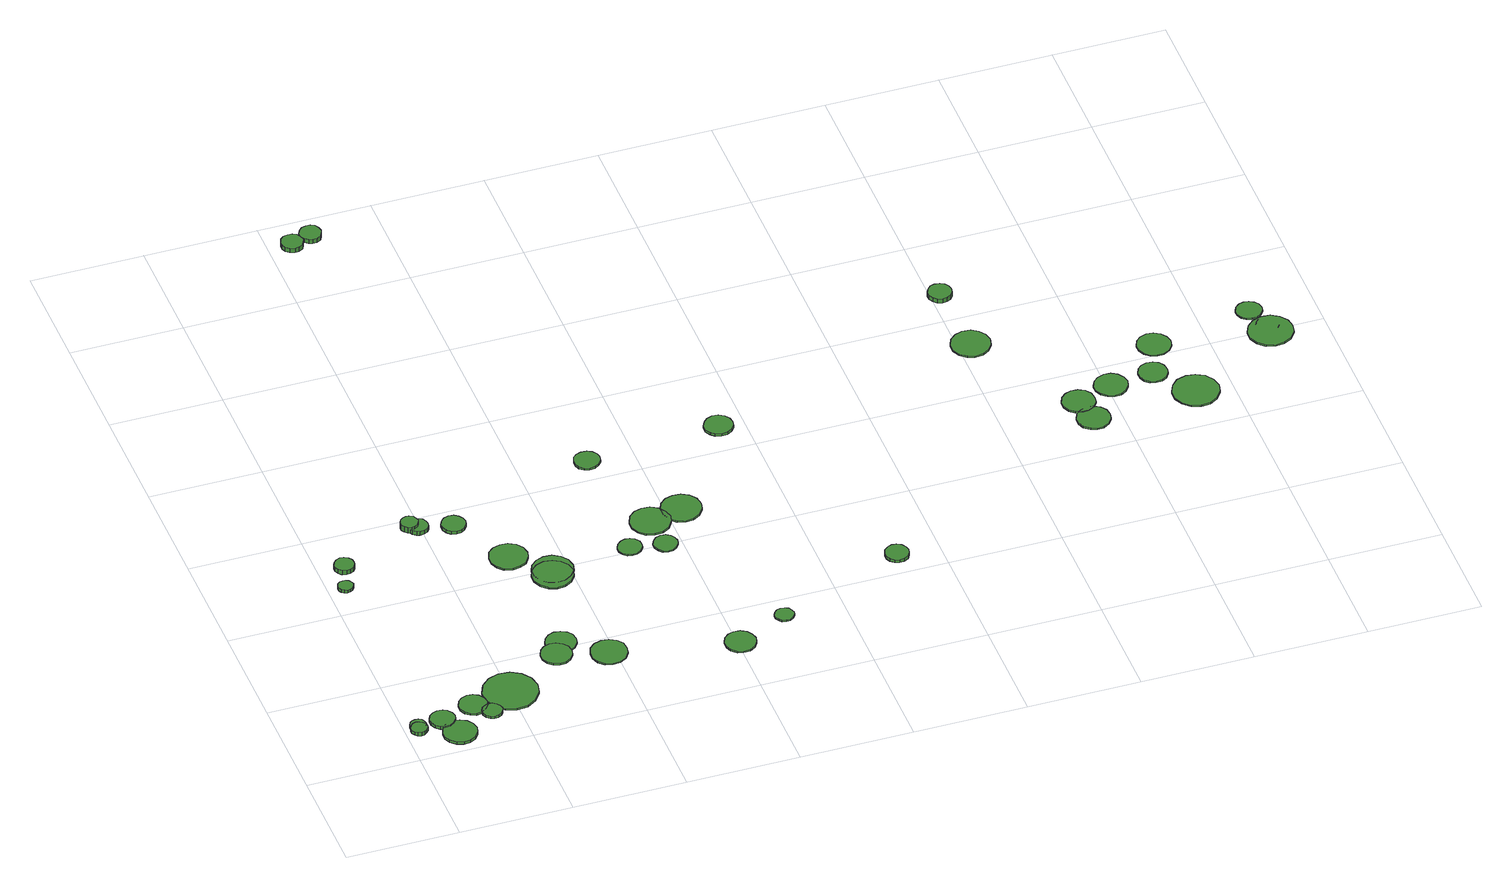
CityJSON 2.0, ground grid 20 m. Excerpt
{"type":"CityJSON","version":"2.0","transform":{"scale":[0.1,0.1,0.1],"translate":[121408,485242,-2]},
"CityObjects":{
"tree1":{"type":"SolitaryVegetationObject","attributes":{"function":"something"},"geometry":[{"type":"MultiSurface","lod":"1","boundaries":[[[0,1,2,3,4,5,6,7,8,9,10,11,12,13,14]],[[15,16,17,18,19,20,21,22,23,24,25,26,27,28,29]],[[0,29,28,1]],[[1,28,27,2]],[[2,27,26,3]],[[3,26,25,4]],[[4,25,24,5]],[[5,24,23,6]],[[6,23,22,7]],[[7,22,21,8]],[[8,21,20,9]],[[9,20,19,10]],[[10,19,18,11]],[[11,18,17,12]],[[12,17,16,13]],[[13,16,15,14]],[[14,15,29,0]]]}]},
"tree2":{"type":"SolitaryVegetationObject","attributes":{"function":"something"},"geometry":[{"type":"MultiSurface","lod":"1","boundaries":[[[30,31,32,33,34,35,36,37,38,39,40,41,42,43,44]],[[45,46,47,48,49,50,51,52,53,54,55,56,57,58,59]],[[30,59,58,31]],[[31,58,57,32]],[[32,57,56,33]],[[33,56,55,34]],[[34,55,54,35]],[[35,54,53,36]],[[36,53,52,37]],[[37,52,51,38]],[[38,51,50,39]],[[39,50,49,40]],[[40,49,48,41]],[[41,48,47,42]],[[42,47,46,43]],[[43,46,45,44]],[[44,45,59,30]]]}]},
"tree3":{"type":"SolitaryVegetationObject","attributes":{"function":"something"},"geometry":[{"type":"MultiSurface","lod":"1","boundaries":[[[60,61,62,63,64,65,66,67,68,69,70,71,72,73,74]],[[75,76,77,78,79,80,81,82,83,84,85,86,87,88,89]],[[60,89,88,61]],[[61,88,87,62]],[[62,87,86,63]],[[63,86,85,64]],[[64,85,84,65]],[[65,84,83,66]],[[66,83,82,67]],[[67,82,81,68]],[[68,81,80,69]],[[69,80,79,70]],[[70,79,78,71]],[[71,78,77,72]],[[72,77,76,73]],[[73,76,75,74]],[[74,75,89,60]]]}]},
"tree4":{"type":"SolitaryVegetationObject","attributes":{"function":"something"},"geometry":[{"type":"MultiSurface","lod":"1","boundaries":[[[90,91,92,93,94,95,96,97,98,99,100,101,102,103,104]],[[105,106,107,108,109,110,111,112,113,114,115,116,117,118,119]],[[90,119,118,91]],[[91,118,117,92]],[[92,117,116,93]],[[93,116,115,94]],[[94,115,114,95]],[[95,114,113,96]],[[96,113,112,97]],[[97,112,111,98]],[[98,111,110,99]],[[99,110,109,100]],[[100,109,108,101]],[[101,108,107,102]],[[102,107,106,103]],[[103,106,105,104]],[[104,105,119,90]]]}]},
"tree5":{"type":"SolitaryVegetationObject","attributes":{"function":"something"},"geometry":[{"type":"MultiSurface","lod":"1","boundaries":[[[120,121,122,123,124,125,126,127,128,129,130,131,132,133,134]],[[135,136,137,138,139,140,141,142,143,144,145,146,147,148,149]],[[120,149,148,121]],[[121,148,147,122]],[[122,147,146,123]],[[123,146,145,124]],[[124,145,144,125]],[[125,144,143,126]],[[126,143,142,127]],[[127,142,141,128]],[[128,141,140,129]],[[129,140,139,130]],[[130,139,138,131]],[[131,138,137,132]],[[132,137,136,133]],[[133,136,135,134]],[[134,135,149,120]]]}]},
"tree6":{"type":"SolitaryVegetationObject","attributes":{"function":"something"},"geometry":[{"type":"MultiSurface","lod":"1","boundaries":[[[150,151,152,153,154,155,156,157,158,159,160,161,162,163,164]],[[165,166,167,168,169,170,171,172,173,174,175,176,177,178,179]],[[150,179,178,151]],[[151,178,177,152]],[[152,177,176,153]],[[153,176,175,154]],[[154,175,174,155]],[[155,174,173,156]],[[156,173,172,157]],[[157,172,171,158]],[[158,171,170,159]],[[159,170,169,160]],[[160,169,168,161]],[[161,168,167,162]],[[162,167,166,163]],[[163,166,165,164]],[[164,165,179,150]]]}]},
"tree7":{"type":"SolitaryVegetationObject","attributes":{"function":"something"},"geometry":[{"type":"MultiSurface","lod":"1","boundaries":[[[180,181,182,183,184,185,186,187,188,189,190,191,192,193,194]],[[195,196,197,198,199,200,201,202,203,204,205,206,207,208,209]],[[180,209,208,181]],[[181,208,207,182]],[[182,207,206,183]],[[183,206,205,184]],[[184,205,204,185]],[[185,204,203,186]],[[186,203,202,187]],[[187,202,201,188]],[[188,201,200,189]],[[189,200,199,190]],[[190,199,198,191]],[[191,198,197,192]],[[192,197,196,193]],[[193,196,195,194]],[[194,195,209,180]]]}]},
"tree8":{"type":"SolitaryVegetationObject","attributes":{"function":"something"},"geometry":[{"type":"MultiSurface","lod":"1","boundaries":[[[210,211,212,213,214,215,216,217,218,219,220,221,222,223,224]],[[225,226,227,228,229,230,231,232,233,234,235,236,237,238,239]],[[210,239,238,211]],[[211,238,237,212]],[[212,237,236,213]],[[213,236,235,214]],[[214,235,234,215]],[[215,234,233,216]],[[216,233,232,217]],[[217,232,231,218]],[[218,231,230,219]],[[219,230,229,220]],[[220,229,228,221]],[[221,228,227,222]],[[222,227,226,223]],[[223,226,225,224]],[[224,225,239,210]]]}]},
"tree9":{"type":"SolitaryVegetationObject","attributes":{"function":"something"},"geometry":[{"type":"MultiSurface","lod":"1","boundaries":[[[240,241,242,243,244,245,246,247,248,249,250,251,252,253,254]],[[255,256,257,258,259,260,261,262,263,264,265,266,267,268,269]],[[240,269,268,241]],[[241,268,267,242]],[[242,267,266,243]],[[243,266,265,244]],[[244,265,264,245]],[[245,264,263,246]],[[246,263,262,247]],[[247,262,261,248]],[[248,261,260,249]],[[249,260,259,250]],[[250,259,258,251]],[[251,258,257,252]],[[252,257,256,253]],[[253,256,255,254]],[[254,255,269,240]]]}]},
"tree10":{"type":"SolitaryVegetationObject","attributes":{"function":"something"},"geometry":[{"type":"MultiSurface","lod":"1","boundaries":[[[270,271,272,273,274,275,276,277,278,279,280,281,282,283,284]],[[285,286,287,288,289,290,291,292,293,294,295,296,297,298,299]],[[270,299,298,271]],[[271,298,297,272]],[[272,297,296,273]],[[273,296,295,274]],[[274,295,294,275]],[[275,294,293,276]],[[276,293,292,277]],[[277,292,291,278]],[[278,291,290,279]],[[279,290,289,280]],[[280,289,288,281]],[[281,288,287,282]],[[282,287,286,283]],[[283,286,285,284]],[[284,285,299,270]]]}]},
"tree11":{"type":"SolitaryVegetationObject","attributes":{"function":"something"},"geometry":[{"type":"MultiSurface","lod":"1","boundaries":[[[300,301,302,303,304,305,306,307,308,309,310,311,312,313,314]],[[315,316,317,318,319,320,321,322,323,324,325,326,327,328,329]],[[300,329,328,301]],[[301,328,327,302]],[[302,327,326,303]],[[303,326,325,304]],[[304,325,324,305]],[[305,324,323,306]],[[306,323,322,307]],[[307,322,321,308]],[[308,321,320,309]],[[309,320,319,310]],[[310,319,318,311]],[[311,318,317,312]],[[312,317,316,313]],[[313,316,315,314]],[[314,315,329,300]]]}]},
"tree12":{"type":"SolitaryVegetationObject","attributes":{"function":"something"},"geometry":[{"type":"MultiSurface","lod":"1","boundaries":[[[330,331,332,333,334,335,336,337,338,339,340,341,342,343,344]],[[345,346,347,348,349,350,351,352,353,354,355,356,357,358,359]],[[330,359,358,331]],[[331,358,357,332]],[[332,357,356,333]],[[333,356,355,334]],[[334,355,354,335]],[[335,354,353,336]],[[336,353,352,337]],[[337,352,351,338]],[[338,351,350,339]],[[339,350,349,340]],[[340,349,348,341]],[[341,348,347,342]],[[342,347,346,343]],[[343,346,345,344]],[[344,345,359,330]]]}]},
"tree13":{"type":"SolitaryVegetationObject","attributes":{"function":"something"},"geometry":[{"type":"MultiSurface","lod":"1","boundaries":[[[360,361,362,363,364,365,366,367,368,369,370,371,372,373,374]],[[375,376,377,378,379,380,381,382,383,384,385,386,387,388,389]],[[360,389,388,361]],[[361,388,387,362]],[[362,387,386,363]],[[363,386,385,364]],[[364,385,384,365]],[[365,384,383,366]],[[366,383,382,367]],[[367,382,381,368]],[[368,381,380,369]],[[369,380,379,370]],[[370,379,378,371]],[[371,378,377,372]],[[372,377,376,373]],[[373,376,375,374]],[[374,375,389,360]]]}]},
"tree14":{"type":"SolitaryVegetationObject","attributes":{"function":"something"},"geometry":[{"type":"MultiSurface","lod":"1","boundaries":[[[390,391,392,393,394,395,396,397,398,399,400,401,402,403,404]],[[405,406,407,408,409,410,411,412,413,414,415,416,417,418,419]],[[390,419,418,391]],[[391,418,417,392]],[[392,417,416,393]],[[393,416,415,394]],[[394,415,414,395]],[[395,414,413,396]],[[396,413,412,397]],[[397,412,411,398]],[[398,411,410,399]],[[399,410,409,400]],[[400,409,408,401]],[[401,408,407,402]],[[402,407,406,403]],[[403,406,405,404]],[[404,405,419,390]]]}]},
"tree15":{"type":"SolitaryVegetationObject","attributes":{"function":"something"},"geometry":[{"type":"MultiSurface","lod":"1","boundaries":[[[420,421,422,423,424,425,426,427,428,429,430,431,432,433,434]],[[435,436,437,438,439,440,441,442,443,444,445,446,447,448,449]],[[420,449,448,421]],[[421,448,447,422]],[[422,447,446,423]],[[423,446,445,424]],[[424,445,444,425]],[[425,444,443,426]],[[426,443,442,427]],[[427,442,441,428]],[[428,441,440,429]],[[429,440,439,430]],[[430,439,438,431]],[[431,438,437,432]],[[432,437,436,433]],[[433,436,435,434]],[[434,435,449,420]]]}]},
"tree16":{"type":"SolitaryVegetationObject","attributes":{"function":"something"},"geometry":[{"type":"MultiSurface","lod":"1","boundaries":[[[450,451,452,453,454,455,456,457,458,459,460,461,462,463,464]],[[465,466,467,468,469,470,471,472,473,474,475,476,477,478,479]],[[450,479,478,451]],[[451,478,477,452]],[[452,477,476,453]],[[453,476,475,454]],[[454,475,474,455]],[[455,474,473,456]],[[456,473,472,457]],[[457,472,471,458]],[[458,471,470,459]],[[459,470,469,460]],[[460,469,468,461]],[[461,468,467,462]],[[462,467,466,463]],[[463,466,465,464]],[[464,465,479,450]]]}]},
"tree17":{"type":"SolitaryVegetationObject","attributes":{"function":"something"},"geometry":[{"type":"MultiSurface","lod":"1","boundaries":[[[480,481,482,483,484,485,486,487,488,489,490,491,492,493,494]],[[495,496,497,498,499,500,501,502,503,504,505,506,507,508,509]],[[480,509,508,481]],[[481,508,507,482]],[[482,507,506,483]],[[483,506,505,484]],[[484,505,504,485]],[[485,504,503,486]],[[486,503,502,487]],[[487,502,501,488]],[[488,501,500,489]],[[489,500,499,490]],[[490,499,498,491]],[[491,498,497,492]],[[492,497,496,493]],[[493,496,495,494]],[[494,495,509,480]]]}]},
"tree18":{"type":"SolitaryVegetationObject","attributes":{"function":"something"},"geometry":[{"type":"MultiSurface","lod":"1","boundaries":[[[510,511,512,513,514,515,516,517,518,519,520,521,522,523,524]],[[525,526,527,528,529,530,531,532,533,534,535,536,537,538,539]],[[510,539,538,511]],[[511,538,537,512]],[[512,537,536,513]],[[513,536,535,514]],[[514,535,534,515]],[[515,534,533,516]],[[516,533,532,517]],[[517,532,531,518]],[[518,531,530,519]],[[519,530,529,520]],[[520,529,528,521]],[[521,528,527,522]],[[522,527,526,523]],[[523,526,525,524]],[[524,525,539,510]]]}]},
"tree19":{"type":"SolitaryVegetationObject","attributes":{"function":"something"},"geometry":[{"type":"MultiSurface","lod":"1","boundaries":[[[540,541,542,543,544,545,546,547,548,549,550,551,552,553,554]],[[555,556,557,558,559,560,561,562,563,564,565,566,567,568,569]],[[540,569,568,541]],[[541,568,567,542]],[[542,567,566,543]],[[543,566,565,544]],[[544,565,564,545]],[[545,564,563,546]],[[546,563,562,547]],[[547,562,561,548]],[[548,561,560,549]],[[549,560,559,550]],[[550,559,558,551]],[[551,558,557,552]],[[552,557,556,553]],[[553,556,555,554]],[[554,555,569,540]]]}]},
"tree20":{"type":"SolitaryVegetationObject","attributes":{"function":"something"},"geometry":[{"type":"MultiSurface","lod":"1","boundaries":[[[570,571,572,573,574,575,576,577,578,579,580,581,582,583,584]],[[585,586,587,588,589,590,591,592,593,594,595,596,597,598,599]],[[570,599,598,571]],[[571,598,597,572]],[[572,597,596,573]],[[573,596,595,574]],[[574,595,594,575]],[[575,594,593,576]],[[576,593,592,577]],[[577,592,591,578]],[[578,591,590,579]],[[579,590,589,580]],[[580,589,588,581]],[[581,588,587,582]],[[582,587,586,583]],[[583,586,585,584]],[[584,585,599,570]]]}]},
"tree21":{"type":"SolitaryVegetationObject","attributes":{"function":"something"},"geometry":[{"type":"MultiSurface","lod":"1","boundaries":[[[600,601,602,603,604,605,606,607,608,609,610,611,612,613,614]],[[615,616,617,618,619,620,621,622,623,624,625,626,627,628,629]],[[600,629,628,601]],[[601,628,627,602]],[[602,627,626,603]],[[603,626,625,604]],[[604,625,624,605]],[[605,624,623,606]],[[606,623,622,607]],[[607,622,621,608]],[[608,621,620,609]],[[609,620,619,610]],[[610,619,618,611]],[[611,618,617,612]],[[612,617,616,613]],[[613,616,615,614]],[[614,615,629,600]]]}]},
"tree22":{"type":"SolitaryVegetationObject","attributes":{"function":"something"},"geometry":[{"type":"MultiSurface","lod":"1","boundaries":[[[630,631,632,633,634,635,636,637,571,638,639,640,641,642,643]],[[644,645,646,647,648,649,598,650,651,652,653,654,655,656,657]],[[630,657,656,631]],[[631,656,655,632]],[[632,655,654,633]],[[633,654,653,634]],[[634,653,652,635]],[[635,652,651,636]],[[636,651,650,637]],[[637,650,598,571]],[[571,598,649,638]],[[638,649,648,639]],[[639,648,647,640]],[[640,647,646,641]],[[641,646,645,642]],[[642,645,644,643]],[[643,644,657,630]]]}]},
"tree23":{"type":"SolitaryVegetationObject","attributes":{"function":"something"},"geometry":[{"type":"MultiSurface","lod":"1","boundaries":[[[658,659,660,661,662,663,664,665,666,667,668,669,670,671,672]],[[673,674,675,676,677,678,679,680,681,682,683,684,685,686,687]],[[658,687,686,659]],[[659,686,685,660]],[[660,685,684,661]],[[661,684,683,662]],[[662,683,682,663]],[[663,682,681,664]],[[664,681,680,665]],[[665,680,679,666]],[[666,679,678,667]],[[667,678,677,668]],[[668,677,676,669]],[[669,676,675,670]],[[670,675,674,671]],[[671,674,673,672]],[[672,673,687,658]]]}]},
"tree24":{"type":"SolitaryVegetationObject","attributes":{"function":"something"},"geometry":[{"type":"MultiSurface","lod":"1","boundaries":[[[688,689,690,691,692,693,694,695,696,697,698,699,700,701,702]],[[703,704,705,706,707,708,709,710,711,712,713,714,715,716,717]],[[688,717,716,689]],[[689,716,715,690]],[[690,715,714,691]],[[691,714,713,692]],[[692,713,712,693]],[[693,712,711,694]],[[694,711,710,695]],[[695,710,709,696]],[[696,709,708,697]],[[697,708,707,698]],[[698,707,706,699]],[[699,706,705,700]],[[700,705,704,701]],[[701,704,703,702]],[[702,703,717,688]]]}]},
"tree25":{"type":"SolitaryVegetationObject","attributes":{"function":"something"},"geometry":[{"type":"MultiSurface","lod":"1","boundaries":[[[718,719,720,721,722,723,724,725,726,727,728,729,730,731,732]],[[733,734,735,736,737,738,739,740,741,742,743,744,745,746,747]],[[718,747,746,719]],[[719,746,745,720]],[[720,745,744,721]],[[721,744,743,722]],[[722,743,742,723]],[[723,742,741,724]],[[724,741,740,725]],[[725,740,739,726]],[[726,739,738,727]],[[727,738,737,728]],[[728,737,736,729]],[[729,736,735,730]],[[730,735,734,731]],[[731,734,733,732]],[[732,733,747,718]]]}]},
"tree26":{"type":"SolitaryVegetationObject","attributes":{"function":"something"},"geometry":[{"type":"MultiSurface","lod":"1","boundaries":[[[748,749,750,751,752,753,754,755,756,757,758,759,760,761,762]],[[763,764,765,766,767,768,769,770,771,772,773,774,775,776,777]],[[748,777,776,749]],[[749,776,775,750]],[[750,775,774,751]],[[751,774,773,752]],[[752,773,772,753]],[[753,772,771,754]],[[754,771,770,755]],[[755,770,769,756]],[[756,769,768,757]],[[757,768,767,758]],[[758,767,766,759]],[[759,766,765,760]],[[760,765,764,761]],[[761,764,763,762]],[[762,763,777,748]]]}]},
"tree27":{"type":"SolitaryVegetationObject","attributes":{"function":"something"},"geometry":[{"type":"MultiSurface","lod":"1","boundaries":[[[778,779,780,781,782,783,784,785,786,787,788,789,790,791,792]],[[793,794,795,796,797,798,799,800,801,802,803,804,805,806,807]],[[778,807,806,779]],[[779,806,805,780]],[[780,805,804,781]],[[781,804,803,782]],[[782,803,802,783]],[[783,802,801,784]],[[784,801,800,785]],[[785,800,799,786]],[[786,799,798,787]],[[787,798,797,788]],[[788,797,796,789]],[[789,796,795,790]],[[790,795,794,791]],[[791,794,793,792]],[[792,793,807,778]]]}]},
"tree28":{"type":"SolitaryVegetationObject","attributes":{"function":"something"},"geometry":[{"type":"MultiSurface","lod":"1","boundaries":[[[808,809,810,811,812,813,814,815,816,817,818,819,820,821,822]],[[823,824,825,826,827,828,829,830,831,832,833,834,835,836,837]],[[808,837,836,809]],[[809,836,835,810]],[[810,835,834,811]],[[811,834,833,812]],[[812,833,832,813]],[[813,832,831,814]],[[814,831,830,815]],[[815,830,829,816]],[[816,829,828,817]],[[817,828,827,818]],[[818,827,826,819]],[[819,826,825,820]],[[820,825,824,821]],[[821,824,823,822]],[[822,823,837,808]]]}]},
"tree29":{"type":"SolitaryVegetationObject","attributes":{"function":"something"},"geometry":[{"type":"MultiSurface","lod":"1","boundaries":[[[838,839,840,841,842,843,844,845,846,847,848,849,850,851,852]],[[853,854,855,856,857,858,859,860,861,862,863,864,865,866,867]],[[838,867,866,839]],[[839,866,865,840]],[[840,865,864,841]],[[841,864,863,842]],[[842,863,862,843]],[[843,862,861,844]],[[844,861,860,845]],[[845,860,859,846]],[[846,859,858,847]],[[847,858,857,848]],[[848,857,856,849]],[[849,856,855,850]],[[850,855,854,851]],[[851,854,853,852]],[[852,853,867,838]]]}]},
"tree30":{"type":"SolitaryVegetationObject","attributes":{"function":"something"},"geometry":[{"type":"MultiSurface","lod":"1","boundaries":[[[868,869,870,871,872,873,874,875,876,877,878,879,880,881,882]],[[883,884,885,886,887,888,889,890,891,892,893,894,895,896,897]],[[868,897,896,869]],[[869,896,895,870]],[[870,895,894,871]],[[871,894,893,872]],[[872,893,892,873]],[[873,892,891,874]],[[874,891,890,875]],[[875,890,889,876]],[[876,889,888,877]],[[877,888,887,878]],[[878,887,886,879]],[[879,886,885,880]],[[880,885,884,881]],[[881,884,883,882]],[[882,883,897,868]]]}]},
"tree31":{"type":"SolitaryVegetationObject","attributes":{"function":"something"},"geometry":[{"type":"MultiSurface","lod":"1","boundaries":[[[898,899,900,901,902,903,904,905,906,907,908,909,910,911,912]],[[913,914,915,916,917,918,919,920,921,922,923,924,925,926,927]],[[898,927,926,899]],[[899,926,925,900]],[[900,925,924,901]],[[901,924,923,902]],[[902,923,922,903]],[[903,922,921,904]],[[904,921,920,905]],[[905,920,919,906]],[[906,919,918,907]],[[907,918,917,908]],[[908,917,916,909]],[[909,916,915,910]],[[910,915,914,911]],[[911,914,913,912]],[[912,913,927,898]]]}]},
"tree32":{"type":"SolitaryVegetationObject","attributes":{"function":"something"},"geometry":[{"type":"MultiSurface","lod":"1","boundaries":[[[928,929,930,931,932,933,934,935,936,937,938,939,940,941,942]],[[943,944,945,946,947,948,949,950,951,952,953,954,955,956,957]],[[928,957,956,929]],[[929,956,955,930]],[[930,955,954,931]],[[931,954,953,932]],[[932,953,952,933]],[[933,952,951,934]],[[934,951,950,935]],[[935,950,949,936]],[[936,949,948,937]],[[937,948,947,938]],[[938,947,946,939]],[[939,946,945,940]],[[940,945,944,941]],[[941,944,943,942]],[[942,943,957,928]]]}]},
"tree33":{"type":"SolitaryVegetationObject","attributes":{"function":"something"},"geometry":[{"type":"MultiSurface","lod":"1","boundaries":[[[958,959,960,961,962,963,964,965,966,967,968,969,970,971,972]],[[973,974,975,976,977,978,979,980,981,982,983,984,985,986,987]],[[958,987,986,959]],[[959,986,985,960]],[[960,985,984,961]],[[961,984,983,962]],[[962,983,982,963]],[[963,982,981,964]],[[964,981,980,965]],[[965,980,979,966]],[[966,979,978,967]],[[967,978,977,968]],[[968,977,976,969]],[[969,976,975,970]],[[970,975,974,971]],[[971,974,973,972]],[[972,973,987,958]]]}]},
"tree34":{"type":"SolitaryVegetationObject","attributes":{"function":"something"},"geometry":[{"type":"MultiSurface","lod":"1","boundaries":[[[988,989,990,991,992,993,994,995,996,997,998,999,1000,1001,1002]],[[1003,1004,1005,1006,1007,1008,1009,1010,1011,1012,1013,1014,1015,1016,1017]],[[988,1017,1016,989]],[[989,1016,1015,990]],[[990,1015,1014,991]],[[991,1014,1013,992]],[[992,1013,1012,993]],[[993,1012,1011,994]],[[994,1011,1010,995]],[[995,1010,1009,996]],[[996,1009,1008,997]],[[997,1008,1007,998]],[[998,1007,1006,999]],[[999,1006,1005,1000]],[[1000,1005,1004,1001]],[[1001,1004,1003,1002]],[[1002,1003,1017,988]]]}]},
"tree35":{"type":"SolitaryVegetationObject","attributes":{"function":"something"},"geometry":[{"type":"MultiSurface","lod":"1","boundaries":[[[1018,1019,1020,1021,1022,1023,1024,1025,1026,1027,1028,1029,1030,1031,1032]],[[1033,1034,1035,1036,1037,1038,1039,1040,1041,1042,1043,1044,1045,1046,1047]],[[1018,1047,1046,1019]],[[1019,1046,1045,1020]],[[1020,1045,1044,1021]],[[1021,1044,1043,1022]],[[1022,1043,1042,1023]],[[1023,1042,1041,1024]],[[1024,1041,1040,1025]],[[1025,1040,1039,1026]],[[1026,1039,1038,1027]],[[1027,1038,1037,1028]],[[1028,1037,1036,1029]],[[1029,1036,1035,1030]],[[1030,1035,1034,1031]],[[1031,1034,1033,1032]],[[1032,1033,1047,1018]]]}]},
"tree36":{"type":"SolitaryVegetationObject","attributes":{"function":"something"},"geometry":[{"type":"MultiSurface","lod":"1","boundaries":[[[1048,1049,1050,1051,1052,1053,1054,1055,1056,1057,1058,1059,1060,1061,1062]],[[1063,1064,1065,1066,1067,1068,1069,1070,1071,1072,1073,1074,1075,1076,1077]],[[1048,1077,1076,1049]],[[1049,1076,1075,1050]],[[1050,1075,1074,1051]],[[1051,1074,1073,1052]],[[1052,1073,1072,1053]],[[1053,1072,1071,1054]],[[1054,1071,1070,1055]],[[1055,1070,1069,1056]],[[1056,1069,1068,1057]],[[1057,1068,1067,1058]],[[1058,1067,1066,1059]],[[1059,1066,1065,1060]],[[1060,1065,1064,1061]],[[1061,1064,1063,1062]],[[1062,1063,1077,1048]]]}]},
"tree37":{"type":"SolitaryVegetationObject","attributes":{"function":"something"},"geometry":[{"type":"MultiSurface","lod":"1","boundaries":[[[1078,1079,1080,1081,1082,1083,1084,1085,1086,1087,1088,1089,1090,1091,1092]],[[1093,1094,1095,1096,1097,1098,1099,1100,1101,1102,1103,1104,1105,1106,1107]],[[1078,1107,1106,1079]],[[1079,1106,1105,1080]],[[1080,1105,1104,1081]],[[1081,1104,1103,1082]],[[1082,1103,1102,1083]],[[1083,1102,1101,1084]],[[1084,1101,1100,1085]],[[1085,1100,1099,1086]],[[1086,1099,1098,1087]],[[1087,1098,1097,1088]],[[1088,1097,1096,1089]],[[1089,1096,1095,1090]],[[1090,1095,1094,1091]],[[1091,1094,1093,1092]],[[1092,1093,1107,1078]]]}]},
"tree38":{"type":"SolitaryVegetationObject","attributes":{"function":"something"},"geometry":[{"type":"MultiSurface","lod":"1","boundaries":[[[1108,1109,1110,1111,1112,1113,1114,1115,1116,1117,1118,1119,1120,1121,1122]],[[1123,1124,1125,1126,1127,1128,1129,1130,1131,1132,1133,1134,1135,1136,1137]],[[1108,1137,1136,1109]],[[1109,1136,1135,1110]],[[1110,1135,1134,1111]],[[1111,1134,1133,1112]],[[1112,1133,1132,1113]],[[1113,1132,1131,1114]],[[1114,1131,1130,1115]],[[1115,1130,1129,1116]],[[1116,1129,1128,1117]],[[1117,1128,1127,1118]],[[1118,1127,1126,1119]],[[1119,1126,1125,1120]],[[1120,1125,1124,1121]],[[1121,1124,1123,1122]],[[1122,1123,1137,1108]]]}]},
"tree39":{"type":"SolitaryVegetationObject","attributes":{"function":"something"},"geometry":[{"type":"MultiSurface","lod":"1","boundaries":[[[1138,1139,1140,1141,1142,1143,1144,1145,1146,1147,1148,1149,1150,1151,1152]],[[1153,1154,1155,1156,1157,1158,1159,1160,1161,1162,1163,1164,1165,1166,1167]],[[1138,1167,1166,1139]],[[1139,1166,1165,1140]],[[1140,1165,1164,1141]],[[1141,1164,1163,1142]],[[1142,1163,1162,1143]],[[1143,1162,1161,1144]],[[1144,1161,1160,1145]],[[1145,1160,1159,1146]],[[1146,1159,1158,1147]],[[1147,1158,1157,1148]],[[1148,1157,1156,1149]],[[1149,1156,1155,1150]],[[1150,1155,1154,1151]],[[1151,1154,1153,1152]],[[1152,1153,1167,1138]]]}]},
"tree40":{"type":"SolitaryVegetationObject","attributes":{"function":"something"},"geometry":[{"type":"MultiSurface","lod":"1","boundaries":[[[1168,1169,1170,1171,1172,1173,1174,1175,1176,1177,1178,1179,1180,1181,1182]],[[1183,1184,1185,1186,1187,1188,1189,1190,1191,1192,1193,1194,1195,1196,1197]],[[1168,1197,1196,1169]],[[1169,1196,1195,1170]],[[1170,1195,1194,1171]],[[1171,1194,1193,1172]],[[1172,1193,1192,1173]],[[1173,1192,1191,1174]],[[1174,1191,1190,1175]],[[1175,1190,1189,1176]],[[1176,1189,1188,1177]],[[1177,1188,1187,1178]],[[1178,1187,1186,1179]],[[1179,1186,1185,1180]],[[1180,1185,1184,1181]],[[1181,1184,1183,1182]],[[1182,1183,1197,1168]]]}]}
},
"vertices":[
[35,62,19],[34,68,19],[30,73,19],[25,76,19],[19,77,19],[13,75,19],[9,71,19],[6,66,19],[6,59,19],[9,54,19],[13,50,19],[19,48,19],[25,49,19],[30,52,19],[34,57,19],[34,57,12],[30,52,12],[25,49,12],[19,48,12],[13,50,12],[9,54,12],[6,59,12],[6,66,12],[9,71,12],[13,75,12],[19,77,12],[25,76,12],[30,73,12],[34,68,12],[35,62,12],
[35,71,18],[34,77,18],[31,82,18],[26,85,18],[20,85,18],[14,84,18],[10,80,18],[7,74,18],[7,68,18],[10,63,18],[14,59,18],[20,57,18],[26,58,18],[31,61,18],[34,66,18],[34,66,12],[31,61,12],[26,58,12],[20,57,12],[14,59,12],[10,63,12],[7,68,12],[7,74,12],[10,80,12],[14,84,12],[20,85,12],[26,85,12],[31,82,12],[34,77,12],[35,71,12],
[87,73,18],[85,82,18],[79,90,18],[72,94,18],[62,95,18],[54,92,18],[47,86,18],[43,78,18],[43,69,18],[47,60,18],[54,54,18],[62,51,18],[72,52,18],[79,57,18],[85,64,18],[85,64,12],[79,57,12],[72,52,12],[62,51,12],[54,54,12],[47,60,12],[43,69,12],[43,78,12],[47,86,12],[54,92,12],[62,95,12],[72,94,12],[79,90,12],[85,82,12],[87,73,12],
[112,33,17],[109,45,17],[102,55,17],[91,61,17],[79,63,17],[67,59,17],[58,51,17],[53,39,17],[53,27,17],[58,16,17],[67,8,17],[79,4,17],[91,5,17],[102,11,17],[109,21,17],[109,21,12],[102,11,12],[91,5,12],[79,4,12],[67,8,12],[58,16,12],[53,27,12],[53,39,12],[58,51,12],[67,59,12],[79,63,12],[91,61,12],[102,55,12],[109,45,12],[112,33,12],
[151,95,15],[149,105,15],[143,114,15],[134,119,15],[124,120,15],[114,117,15],[106,110,15],[102,100,15],[102,90,15],[106,80,15],[114,74,15],[124,70,15],[134,71,15],[143,77,15],[149,85,15],[149,85,11],[143,77,11],[134,71,11],[124,70,11],[114,74,11],[106,80,11],[102,90,11],[102,100,11],[106,110,11],[114,117,11],[124,120,11],[134,119,11],[143,114,11],[149,105,11],[151,95,11],
[41,455,18],[39,461,18],[36,465,18],[31,468,18],[26,468,18],[21,467,18],[16,463,18],[14,458,18],[14,452,18],[16,447,18],[21,444,18],[26,442,18],[31,443,18],[36,445,18],[39,450,18],[39,450,12],[36,445,12],[31,443,12],[26,442,12],[21,444,12],[16,447,12],[14,452,12],[14,458,12],[16,463,12],[21,467,12],[26,468,12],[31,468,12],[36,465,12],[39,461,12],[41,455,12],
[169,69,16],[167,76,16],[163,82,16],[157,86,16],[149,87,16],[143,84,16],[137,80,16],[134,73,16],[134,66,16],[137,59,16],[143,54,16],[149,52,16],[157,53,16],[163,56,16],[167,62,16],[167,62,11],[163,56,11],[157,53,11],[149,52,11],[143,54,11],[137,59,11],[134,66,11],[134,73,11],[137,80,11],[143,84,11],[149,87,11],[157,86,11],[163,82,11],[167,76,11],[169,69,11],
[59,505,21],[58,512,21],[54,518,21],[47,522,21],[40,523,21],[33,520,21],[28,515,21],[25,509,21],[25,502,21],[28,495,21],[33,490,21],[40,488,21],[47,489,21],[54,492,21],[58,498,21],[58,498,12],[54,492,12],[47,489,12],[40,488,12],[33,490,12],[28,495,12],[25,502,12],[25,509,12],[28,515,12],[33,520,12],[40,523,12],[47,522,12],[54,518,12],[58,512,12],[59,505,12],
[245,109,14],[241,129,14],[229,145,14],[212,155,14],[192,157,14],[173,151,14],[158,137,14],[150,119,14],[150,99,14],[158,81,14],[173,67,14],[192,61,14],[212,63,14],[229,73,14],[241,90,14],[241,90,11],[229,73,11],[212,63,11],[192,61,11],[173,67,11],[158,81,11],[150,99,11],[150,119,11],[158,137,11],[173,151,11],[192,157,11],[212,155,11],[229,145,11],[241,129,11],[245,109,11],
[195,571,24],[193,577,24],[190,582,24],[184,586,24],[178,586,24],[172,584,24],[167,580,24],[164,574,24],[164,568,24],[167,562,24],[172,558,24],[178,556,24],[184,556,24],[190,560,24],[193,565,24],[193,565,12],[190,560,12],[184,556,12],[178,556,12],[172,558,12],[167,562,12],[164,568,12],[164,574,12],[167,580,12],[172,584,12],[178,586,12],[184,586,12],[190,582,12],[193,577,12],[195,571,12],
[329,179,12],[327,190,12],[320,199,12],[310,205,12],[299,206,12],[288,202,12],[280,195,12],[275,184,12],[275,173,12],[280,162,12],[288,155,12],[299,151,12],[310,152,12],[320,158,12],[327,167,12],[327,167,9],[320,158,9],[310,152,9],[299,151,9],[288,155,9],[280,162,9],[275,173,9],[275,184,9],[280,195,9],[288,202,9],[299,206,9],[310,205,9],[320,199,9],[327,190,9],[329,179,9],
[209,562,20],[208,569,20],[204,575,20],[197,578,20],[190,579,20],[184,577,20],[178,572,20],[175,566,20],[175,558,20],[178,552,20],[184,547,20],[190,545,20],[197,546,20],[204,549,20],[208,555,20],[208,555,12],[204,549,12],[197,546,12],[190,545,12],[184,547,12],[178,552,12],[175,558,12],[175,566,12],[178,572,12],[184,577,12],[190,579,12],[197,578,12],[204,575,12],[208,569,12],[209,562,12],
[347,207,10],[345,219,10],[338,228,10],[328,233,10],[317,235,10],[306,231,10],[298,223,10],[293,213,10],[293,202,10],[298,191,10],[306,183,10],[317,180,10],[328,181,10],[338,187,10],[345,196,10],[345,196,7],[338,187,7],[328,181,7],[317,180,7],[306,183,7],[298,191,7],[293,202,7],[293,213,7],[298,223,7],[306,231,7],[317,235,7],[328,233,7],[338,228,7],[345,219,7],[347,207,7],
[271,549,18],[269,558,18],[264,565,18],[257,570,18],[248,571,18],[239,568,18],[233,562,18],[229,554,18],[229,545,18],[233,537,18],[239,531,18],[248,528,18],[257,529,18],[264,534,18],[269,541,18],[269,541,12],[264,534,12],[257,529,12],[248,528,12],[239,531,12],[233,537,12],[229,545,12],[229,554,12],[233,562,12],[239,568,12],[248,571,12],[257,570,12],[264,565,12],[269,558,12],[271,549,12],
[418,155,12],[416,168,12],[408,178,12],[396,185,12],[383,186,12],[370,182,12],[360,173,12],[355,161,12],[355,148,12],[360,136,12],[370,127,12],[383,123,12],[396,124,12],[408,131,12],[416,142,12],[416,142,9],[408,131,9],[396,124,9],[383,123,9],[370,127,9],[360,136,9],[355,148,9],[355,161,9],[360,173,9],[370,182,9],[383,186,9],[396,185,9],[408,178,9],[416,168,9],[418,155,9],
[343,443,14],[340,457,14],[332,468,14],[319,475,14],[306,476,14],[292,472,14],[282,463,14],[277,450,14],[277,436,14],[282,424,14],[292,414,14],[306,410,14],[319,412,14],[332,418,14],[340,430,14],[340,430,11],[332,418,11],[319,412,11],[306,410,11],[292,414,11],[282,424,11],[277,436,11],[277,450,11],[282,463,11],[292,472,11],[306,476,11],[319,475,11],[332,468,11],[340,457,11],[343,443,11],
[400,376,13],[397,391,13],[388,403,13],[375,410,13],[360,412,13],[346,407,13],[335,397,13],[329,384,13],[329,369,13],[335,355,13],[346,345,13],[360,340,13],[375,342,13],[388,349,13],[397,362,13],[397,362,10],[388,349,10],[375,342,10],[360,340,10],[346,345,10],[335,355,10],[329,369,10],[329,384,10],[335,397,10],[346,407,10],[360,412,10],[375,410,10],[388,403,10],[397,391,10],[400,376,10],
[404,388,13],[401,403,13],[392,415,13],[379,423,13],[364,424,13],[350,419,13],[339,409,13],[333,396,13],[333,381,13],[339,367,13],[350,357,13],[364,353,13],[379,354,13],[392,362,13],[401,374,13],[401,374,10],[392,362,10],[379,354,10],[364,353,10],[350,357,10],[339,367,10],[333,381,10],[333,396,10],[339,409,10],[350,419,10],[364,424,10],[379,423,10],[392,415,10],[401,403,10],[404,388,10],
[530,402,13],[529,410,13],[523,418,13],[516,422,13],[507,423,13],[499,420,13],[492,414,13],[488,406,13],[488,397,13],[492,389,13],[499,383,13],[507,381,13],[516,382,13],[523,386,13],[529,393,13],[529,393,10],[523,386,10],[516,382,10],[507,381,10],[499,383,10],[492,389,10],[488,397,10],[488,406,10],[492,414,10],[499,420,10],[507,423,10],[516,422,10],[523,418,10],[529,410,10],[530,402,10],
[256,1329,24],[254,1337,24],[250,1344,24],[243,1348,24],[235,1348,24],[227,1346,24],[221,1341,24],[218,1333,24],[218,1325,24],[221,1318,24],[227,1313,24],[235,1310,24],[243,1311,24],[250,1315,24],[254,1322,24],[254,1322,15],[250,1315,15],[243,1311,15],[235,1310,15],[227,1313,15],[221,1318,15],[218,1325,15],[218,1333,15],[221,1341,15],[227,1346,15],[235,1348,15],[243,1348,15],[250,1344,15],[254,1337,15],[256,1329,15],
[631,113,8],[628,124,8],[622,133,8],[612,139,8],[600,140,8],[590,137,8],[581,129,8],[577,119,8],[577,107,8],[581,97,8],[590,89,8],[600,86,8],[612,87,8],[622,93,8],[628,102,8],[628,102,5],[622,93,5],[612,87,5],[600,86,5],[590,89,5],[581,97,5],[577,107,5],[577,119,5],[581,129,5],[590,137,5],[600,140,5],[612,139,5],[622,133,5],[628,124,5],[631,113,5],
[292,1341,24],[290,1349,24],[286,1356,24],[279,1360,24],[271,1360,24],[264,1358,24],[258,1353,24],[254,1345,24],[258,1330,24],[264,1325,24],[271,1323,24],[279,1323,24],[286,1327,24],[290,1334,24],[290,1334,15],[286,1327,15],[279,1323,15],[271,1323,15],[264,1325,15],[258,1330,15],[254,1345,15],[258,1353,15],[264,1358,15],[271,1360,15],[279,1360,15],[286,1356,15],[290,1349,15],[292,1341,15],
[590,393,12],[588,401,12],[583,408,12],[576,413,12],[567,414,12],[558,411,12],[552,405,12],[548,397,12],[548,388,12],[552,380,12],[558,374,12],[567,371,12],[576,372,12],[583,377,12],[588,384,12],[588,384,9],[583,377,9],[576,372,9],[567,371,9],[558,374,9],[552,380,9],[548,388,9],[548,397,9],[552,405,9],[558,411,9],[567,414,9],[576,413,9],[583,408,9],[588,401,9],[590,393,9],
[600,456,12],[596,470,12],[588,482,12],[575,490,12],[560,491,12],[546,487,12],[535,477,12],[529,463,12],[529,449,12],[535,435,12],[546,425,12],[560,421,12],[575,422,12],[588,430,12],[596,442,12],[596,442,9],[588,430,9],[575,422,9],[560,421,9],[546,425,9],[535,435,9],[529,449,9],[529,463,9],[535,477,9],[546,487,9],[560,491,9],[575,490,9],[588,482,9],[596,470,9],[600,456,9],
[538,637,16],[536,646,16],[530,654,16],[522,658,16],[512,659,16],[503,656,16],[496,650,16],[493,641,16],[493,632,16],[496,623,16],[503,617,16],[512,614,16],[522,615,16],[530,620,16],[536,627,16],[536,627,12],[530,620,12],[522,615,12],[512,614,12],[503,617,12],[496,623,12],[493,632,12],[493,641,12],[496,650,12],[503,656,12],[512,659,12],[522,658,12],[530,654,12],[536,646,12],[538,637,12],
[712,152,11],[710,159,11],[706,165,11],[700,168,11],[693,169,11],[686,167,11],[681,162,11],[678,156,11],[678,149,11],[681,143,11],[686,138,11],[693,136,11],[700,136,11],[706,140,11],[710,146,11],[710,146,8],[706,140,8],[700,136,8],[693,136,8],[686,138,8],[681,143,8],[678,149,8],[678,156,8],[681,162,8],[686,167,8],[693,169,8],[700,168,8],[706,165,8],[710,159,8],[712,152,8],
[659,471,12],[656,486,12],[647,498,12],[634,505,12],[620,506,12],[606,502,12],[595,492,12],[589,479,12],[589,464,12],[595,450,12],[606,440,12],[620,436,12],[634,437,12],[647,445,12],[656,457,12],[656,457,9],[647,445,9],[634,437,9],[620,436,9],[606,440,9],[595,450,9],[589,464,9],[589,479,9],[595,492,9],[606,502,9],[620,506,9],[634,505,9],[647,498,9],[656,486,9],[659,471,9],
[777,652,16],[775,662,16],[769,670,16],[760,676,16],[749,677,16],[739,673,16],[732,666,16],[727,657,16],[727,646,16],[732,637,16],[739,630,16],[749,627,16],[760,628,16],[769,633,16],[775,641,16],[775,641,11],[769,633,11],[760,628,11],[749,627,11],[739,630,11],[732,637,11],[727,646,11],[727,657,11],[732,666,11],[739,673,11],[749,677,11],[760,676,11],[769,670,11],[775,662,11],[777,652,11],
[944,240,15],[942,248,15],[937,256,15],[929,260,15],[921,261,15],[913,258,15],[906,252,15],[903,244,15],[903,236,15],[906,228,15],[913,222,15],[921,219,15],[929,220,15],[937,224,15],[942,231,15],[942,231,9],[937,224,9],[929,220,9],[921,219,9],[913,222,9],[906,228,9],[903,236,9],[903,244,9],[906,252,9],[913,258,9],[921,261,9],[929,260,9],[937,256,9],[942,248,9],[944,240,9],
[1254,720,12],[1251,734,12],[1243,745,12],[1231,753,12],[1216,754,12],[1203,750,12],[1192,740,12],[1186,727,12],[1186,713,12],[1192,699,12],[1203,690,12],[1216,685,12],[1231,687,12],[1243,694,12],[1251,706,12],[1251,706,9],[1243,694,9],[1231,687,9],[1216,685,9],[1203,690,9],[1192,699,9],[1186,713,9],[1186,727,9],[1192,740,9],[1203,750,9],[1216,754,9],[1231,753,9],[1243,745,9],[1251,734,9],[1254,720,9],
[1234,858,19],[1232,866,19],[1227,873,19],[1220,877,19],[1211,878,19],[1203,876,19],[1197,870,19],[1193,862,19],[1193,853,19],[1197,846,19],[1203,840,19],[1211,837,19],[1220,838,19],[1227,842,19],[1232,849,19],[1232,849,10],[1227,842,10],[1220,838,10],[1211,837,10],[1203,840,10],[1197,846,10],[1193,853,10],[1193,862,10],[1197,870,10],[1203,876,10],[1211,878,10],[1220,877,10],[1227,873,10],[1232,866,10],[1234,858,10],
[1380,475,7],[1378,487,7],[1371,497,7],[1360,503,7],[1348,504,7],[1337,500,7],[1327,492,7],[1323,481,7],[1323,469,7],[1327,458,7],[1337,450,7],[1348,446,7],[1360,447,7],[1371,453,7],[1378,463,7],[1378,463,4],[1371,453,4],[1360,447,4],[1348,446,4],[1337,450,4],[1327,458,4],[1323,469,4],[1323,481,4],[1327,492,4],[1337,500,4],[1348,504,4],[1360,503,4],[1371,497,4],[1378,487,4],[1380,475,4],
[1370,523,8],[1368,535,8],[1361,545,8],[1350,551,8],[1338,552,8],[1327,548,8],[1318,540,8],[1313,529,8],[1313,517,8],[1318,506,8],[1327,498,8],[1338,494,8],[1350,495,8],[1361,501,8],[1368,511,8],[1368,511,5],[1361,501,5],[1350,495,5],[1338,494,5],[1327,498,5],[1318,506,5],[1313,517,5],[1313,529,5],[1318,540,5],[1327,548,5],[1338,552,5],[1350,551,5],[1361,545,5],[1368,535,5],[1370,523,5],
[1436,547,7],[1433,559,7],[1426,569,7],[1416,575,7],[1404,576,7],[1392,572,7],[1383,564,7],[1378,553,7],[1378,541,7],[1383,530,7],[1392,522,7],[1404,518,7],[1416,519,7],[1426,525,7],[1433,535,7],[1433,535,4],[1426,525,4],[1416,519,4],[1404,518,4],[1392,522,4],[1383,530,4],[1378,541,4],[1378,553,4],[1383,564,4],[1392,572,4],[1404,576,4],[1416,575,4],[1426,569,4],[1433,559,4],[1436,547,4],
[1509,555,7],[1507,566,7],[1501,575,7],[1492,580,7],[1481,581,7],[1471,578,7],[1463,571,7],[1459,561,7],[1459,550,7],[1463,540,7],[1471,533,7],[1481,530,7],[1492,531,7],[1501,536,7],[1507,545,7],[1507,545,4],[1501,536,4],[1492,531,4],[1481,530,4],[1471,533,4],[1463,540,4],[1459,550,4],[1459,561,4],[1463,571,4],[1471,578,4],[1481,581,4],[1492,580,4],[1501,575,4],[1507,566,4],[1509,555,4],
[1577,488,6],[1573,505,6],[1563,519,6],[1548,527,6],[1532,529,6],[1515,524,6],[1503,512,6],[1496,497,6],[1496,480,6],[1503,464,6],[1515,453,6],[1532,448,6],[1548,449,6],[1563,458,6],[1573,472,6],[1573,472,3],[1563,458,3],[1548,449,3],[1532,448,3],[1515,453,3],[1503,464,3],[1496,480,3],[1496,497,3],[1503,512,3],[1515,524,3],[1532,529,3],[1548,527,3],[1563,519,3],[1573,505,3],[1577,488,3],
[1539,624,6],[1536,636,6],[1529,646,6],[1518,653,6],[1506,654,6],[1494,650,6],[1485,642,6],[1480,630,6],[1480,618,6],[1485,607,6],[1494,599,6],[1506,595,6],[1518,596,6],[1529,602,6],[1536,612,6],[1536,612,4],[1529,602,4],[1518,596,4],[1506,595,4],[1494,599,4],[1485,607,4],[1480,618,4],[1480,630,4],[1485,642,4],[1494,650,4],[1506,654,4],[1518,653,4],[1529,646,4],[1536,636,4],[1539,624,4],
[1744,595,6],[1741,611,6],[1731,624,6],[1717,633,6],[1701,634,6],[1685,629,6],[1673,618,6],[1666,603,6],[1666,587,6],[1673,572,6],[1685,561,6],[1701,556,6],[1717,558,6],[1731,566,6],[1741,579,6],[1741,579,3],[1731,566,3],[1717,558,3],[1701,556,3],[1685,561,3],[1673,572,3],[1666,587,3],[1666,603,3],[1673,618,3],[1685,629,3],[1701,634,3],[1717,633,3],[1731,624,3],[1741,611,3],[1744,595,3],
[1711,658,6],[1709,667,6],[1703,674,6],[1695,679,6],[1686,680,6],[1677,677,6],[1670,671,6],[1666,662,6],[1666,653,6],[1670,644,6],[1677,638,6],[1686,635,6],[1695,636,6],[1703,641,6],[1709,648,6],[1709,648,3],[1703,641,3],[1695,636,3],[1686,635,3],[1677,638,3],[1670,644,3],[1666,653,3],[1666,662,3],[1670,671,3],[1677,677,3],[1686,680,3],[1695,679,3],[1703,674,3],[1709,667,3],[1711,658,3],
[1725,612,5],[1723,620,5],[1718,626,5],[1711,631,5],[1703,631,5],[1695,629,5],[1689,623,5],[1686,616,5],[1686,608,5],[1689,600,5],[1695,595,5],[1703,592,5],[1711,593,5],[1718,597,5],[1723,604,5],[1723,604,2],[1718,597,2],[1711,593,2],[1703,592,2],[1695,595,2],[1689,600,2],[1686,608,2],[1686,616,2],[1689,623,2],[1695,629,2],[1703,631,2],[1711,631,2],[1718,626,2],[1723,620,2],[1725,612,2]
]}
